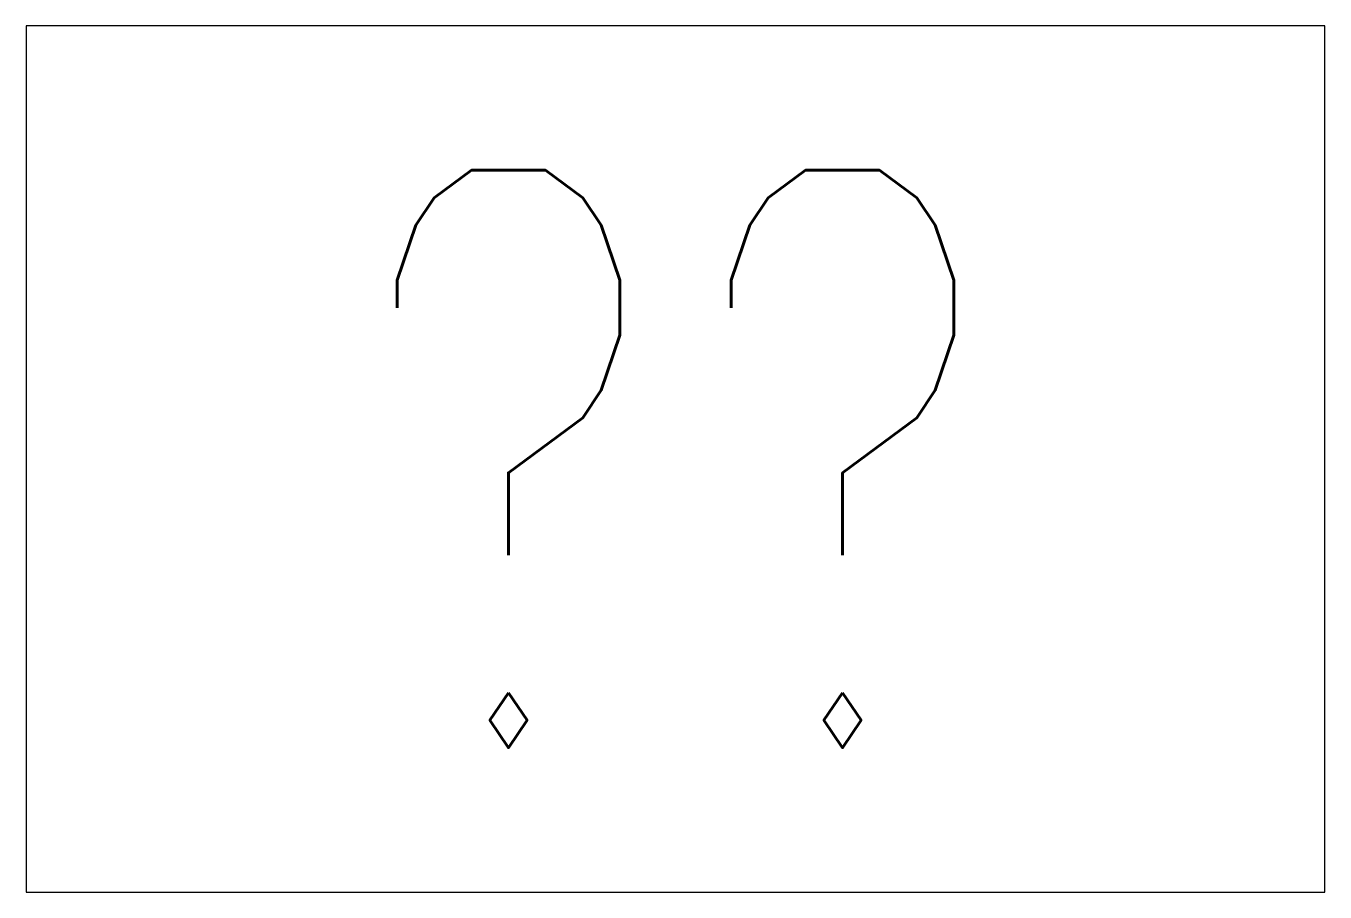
# Model space of a CAD drawing. Extents: x -0.07 to 0.07, y -0.047 to 0.047.
import ezdxf
from ezdxf.enums import TextEntityAlignment as Align

# ---------------------------------------------------------------- set-up
doc = ezdxf.new("R2010")
doc.units = 0
doc.header["$MEASUREMENT"] = 0
doc.layers.get('0').update_dxf_attribs({"linetype": 'CONTINUOUS'})
doc.layers.add('M-BLKA', color=4, linetype='CONTINUOUS')
doc.styles.add('BRA-ATT', font='romans.shx', dxfattribs={"width": 0.75})

msp = doc.modelspace()

# ---------------------------------------------------------------- linework, layer by layer
at = {"linetype": 'Continuous'}
for p, q in [((0.07031, 0.04688), (-0.07031, 0.04688)), ((-0.07031, 0.04688), (-0.07031, -0.04688)), ((0.07031, -0.04688), (0.07031, 0.04688)), ((-0.07031, -0.04688), (0.07031, -0.04688))]:
    msp.add_line(p, q, dxfattribs=at)

# ---------------------------------------------------------------- texts
at = {"layer": 'M-BLKA', "linetype": 'Continuous', "style": 'BRA-ATT', "width": 0.75, "flags": 8}
msp.add_attdef('??', text='CF', height=0.0625, dxfattribs=at).set_placement((0, 0), align=Align.MIDDLE)

doc.saveas('drawing.dxf')
